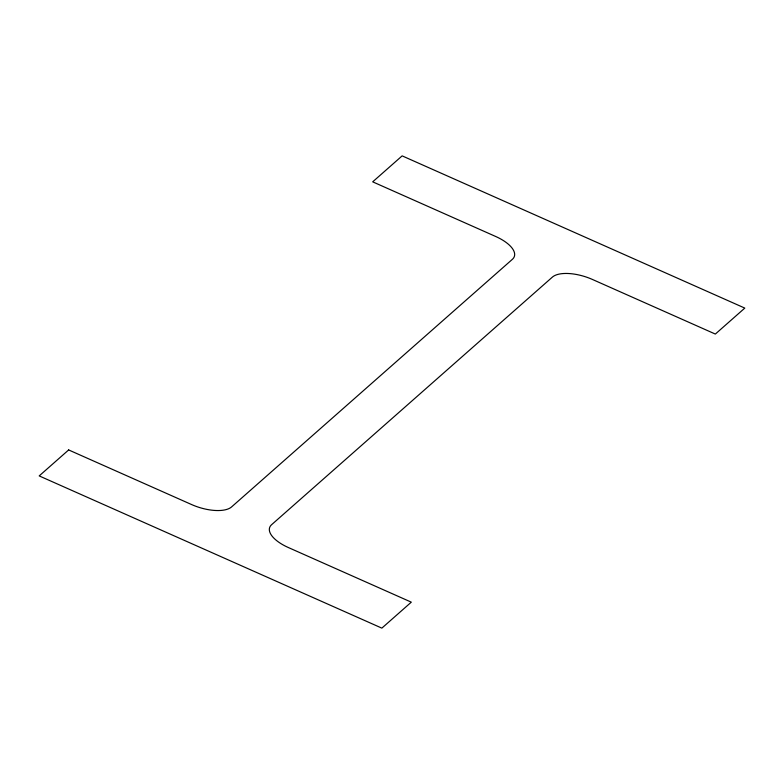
<?xml version="1.0" encoding="UTF-8"?>
<svg xmlns="http://www.w3.org/2000/svg" width="784" height="784" viewBox="0 0 784 784"><rect width="100%" height="100%" fill="white"/><g stroke="black" fill="none" stroke-linecap="round" stroke-linejoin="round"><path stroke-width="1.18" d="M68.659 449.938L39.2 475.908L381.857 628.131L411.306 602.161L288.375 547.546A31.889 13.73 17.6 0 1 271.617 524.682L552.397 277.095A31.889 13.73 17.6 0 1 592.41 279.447L715.341 334.062L744.8 308.092L402.143 155.869L372.694 181.839L495.625 236.454A31.889 13.73 17.6 0 1 512.383 259.318L231.603 506.905A31.889 13.73 17.6 0 1 191.59 504.553L68.659 449.938"/></g></svg>
